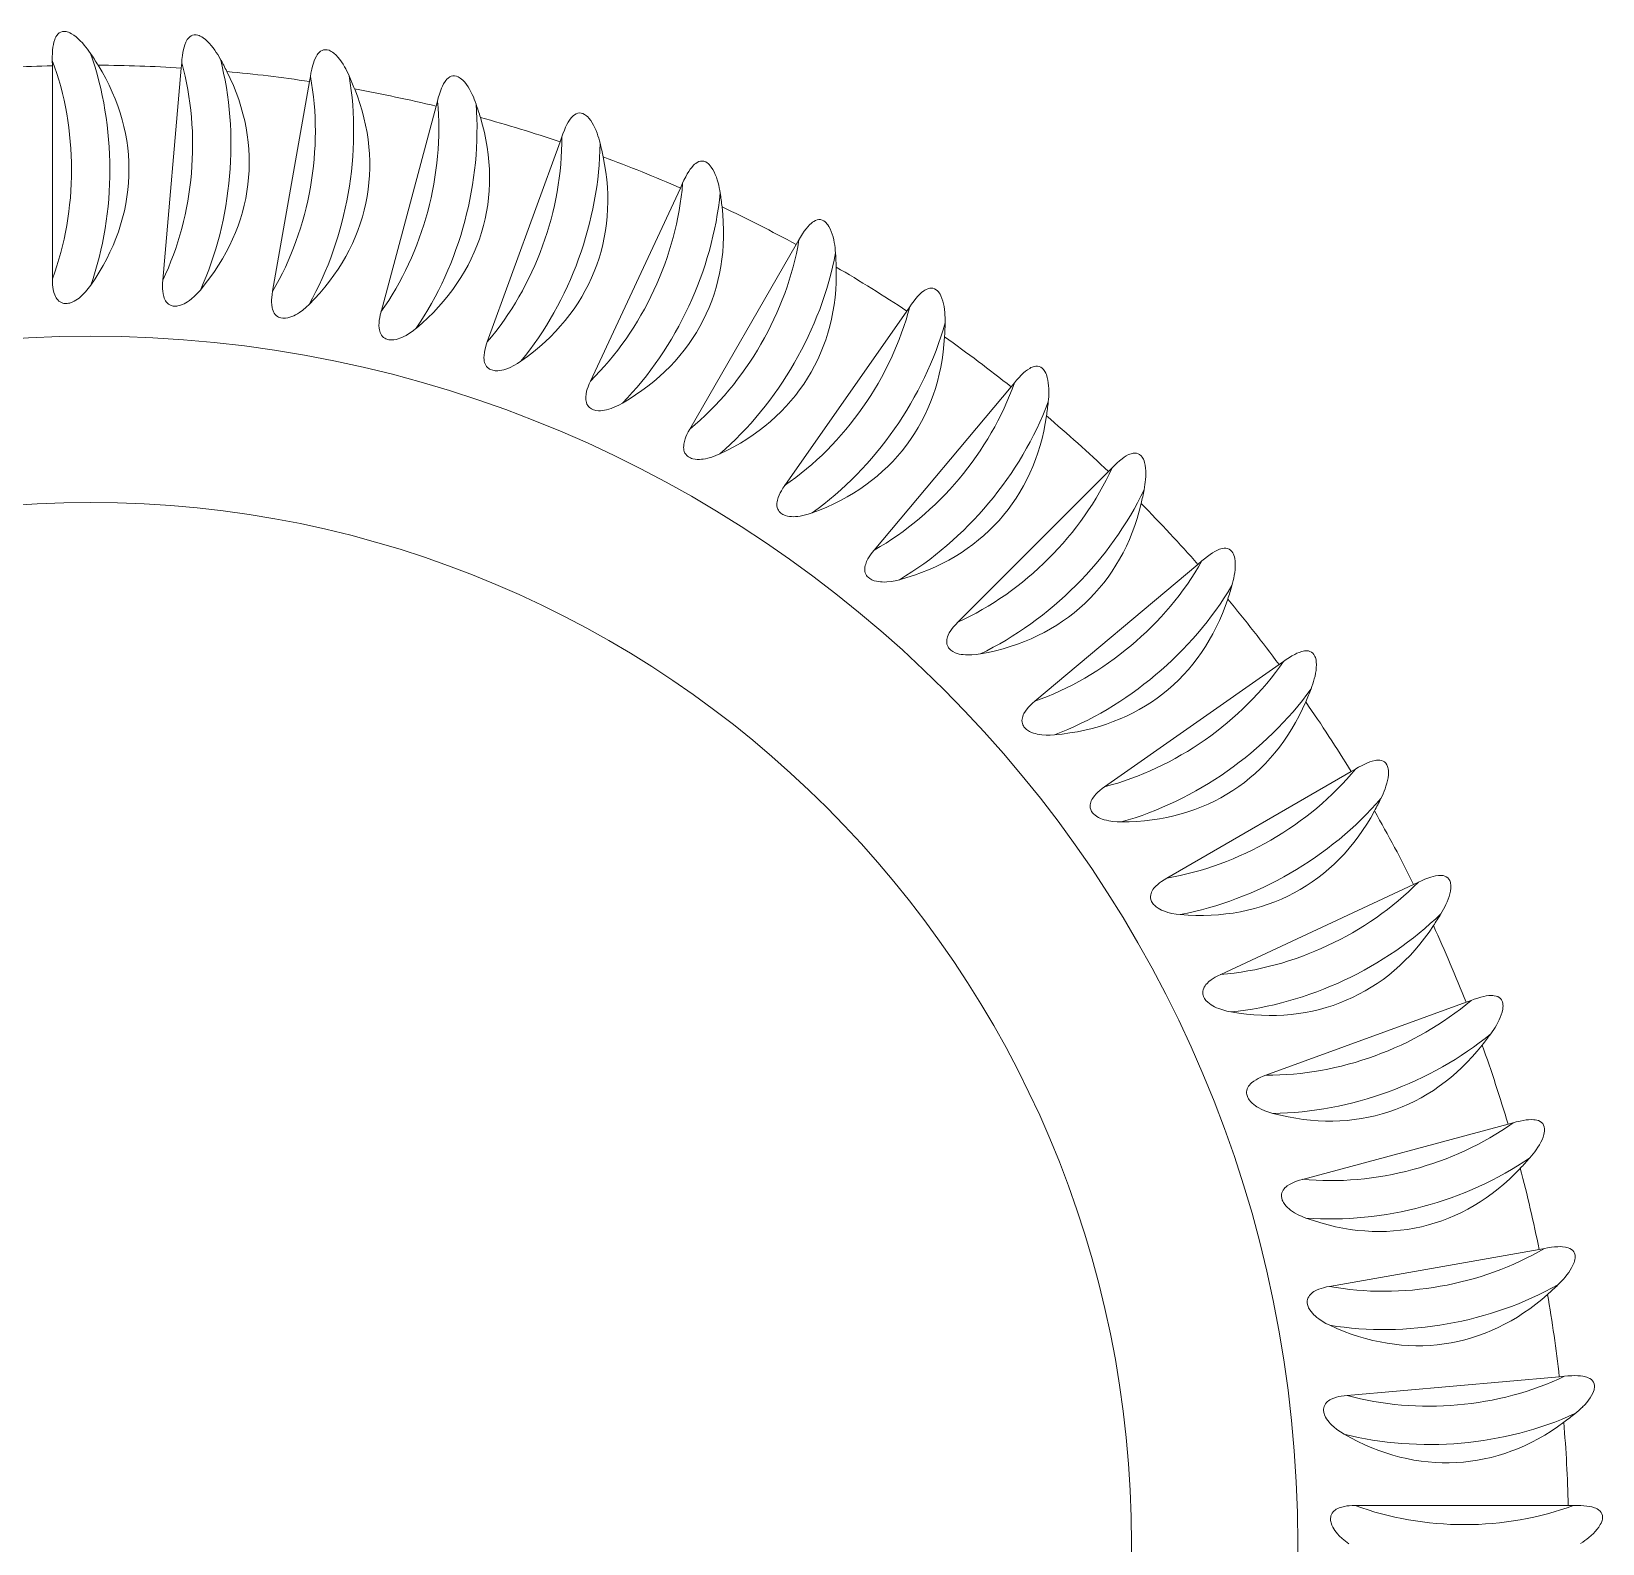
# Model space of a CAD drawing. Extents: x 197 to 911, y -8 to 441.
# Drawn here: x 881.84 to 910.83, y 198.54 to 226.44 of the extents above; entities that cross this region are included whole.
import ezdxf

# ---------------------------------------------------------------- set-up
doc = ezdxf.new("R2010")
doc.units = 0
doc.header["$LTSCALE"] = 7
doc.header["$MEASUREMENT"] = 0
doc.layers.add('8', color=250, linetype='CONTINUOUS', lineweight=15)

msp = doc.modelspace()

# ---------------------------------------------------------------- linework, layer by layer
at = {"layer": '8', "ltscale": 0.001497}
for p, q in [((882.221, 225.964), (882.221, 225.904)), ((884.614, 225.921), (884.609, 225.862)), ((886.994, 225.67), (886.984, 225.611)), ((891.644, 224.552), (891.623, 224.496)), ((898.079, 221.41), (898.045, 221.361)), ((901.821, 218.432), (901.779, 218.39)), ((904.988, 214.85), (904.939, 214.815)), ((906.326, 212.865), (906.274, 212.835)), ((908.458, 208.585), (908.402, 208.564)), ((910.354, 199.248), (910.294, 199.247))]:
    msp.add_line(p, q, dxfattribs=at)
at = {"layer": '8', "ltscale": 0.002435}
for p, q in [((882.222, 225.807), (882.221, 225.904)), ((884.601, 225.764), (884.609, 225.862)), ((886.968, 225.515), (886.984, 225.611)), ((889.304, 225.06), (889.328, 225.155)), ((891.591, 224.404), (891.623, 224.496)), ((893.812, 223.551), (893.853, 223.639)), ((895.951, 222.507), (895.999, 222.592)), ((897.99, 221.281), (898.045, 221.361)), ((899.915, 219.882), (899.977, 219.957)), ((901.71, 218.32), (901.779, 218.39)), ((903.363, 216.608), (903.437, 216.671)), ((904.86, 214.758), (904.939, 214.815)), ((906.19, 212.785), (906.274, 212.835)), ((907.343, 210.704), (907.431, 210.746)), ((908.31, 208.53), (908.402, 208.564)), ((909.085, 206.28), (909.178, 206.306)), ((909.66, 203.97), (909.755, 203.988)), ((910.031, 201.62), (910.128, 201.629)), ((910.197, 199.246), (910.294, 199.247))]:
    msp.add_line(p, q, dxfattribs=at)
at = {"layer": '8', "ltscale": 0.098246}
for p, q in [((882.222, 225.807), (882.222, 221.877)), ((891.591, 224.404), (890.247, 220.711)), ((893.812, 223.551), (892.151, 219.989)), ((897.99, 221.281), (895.736, 218.062)), ((904.86, 214.758), (901.641, 212.504)), ((907.343, 210.704), (903.782, 209.043)), ((909.085, 206.28), (905.289, 205.262)), ((910.031, 201.62), (906.116, 201.278)), ((910.197, 199.246), (906.267, 199.246))]:
    msp.add_line(p, q, dxfattribs=at)
at = {"layer": '8', "ltscale": 0.098245}
for p, q in [((884.601, 225.764), (884.259, 221.85)), ((886.968, 225.515), (886.286, 221.645)), ((889.304, 225.06), (888.287, 221.265)), ((895.951, 222.507), (893.986, 219.104)), ((899.915, 219.882), (897.389, 216.871)), ((901.71, 218.32), (898.931, 215.541)), ((903.363, 216.608), (900.352, 214.082)), ((906.19, 212.785), (902.787, 210.82)), ((908.31, 208.53), (904.618, 207.186)), ((909.66, 203.97), (905.79, 203.288))]:
    msp.add_line(p, q, dxfattribs=at)
at = {"layer": '8', "ltscale": 0.001496}
for p, q in [((889.343, 225.213), (889.328, 225.155)), ((893.878, 223.694), (893.853, 223.639)), ((896.028, 222.644), (895.999, 222.592)), ((900.015, 220.003), (899.977, 219.957)), ((903.483, 216.71), (903.437, 216.671)), ((907.485, 210.771), (907.431, 210.746)), ((909.236, 206.321), (909.178, 206.306)), ((909.814, 203.999), (909.755, 203.988)), ((910.188, 201.635), (910.128, 201.629))]:
    msp.add_line(p, q, dxfattribs=at)
at = {"layer": '8'}
for points in [[(882.811, 226.188), (882.775, 226.229), (882.738, 226.268), (882.701, 226.304), (882.662, 226.338), (882.619, 226.37), (882.574, 226.398), (882.547, 226.412), (882.519, 226.424), (882.498, 226.431), (882.476, 226.436), (882.441, 226.439), (882.406, 226.436), (882.377, 226.428), (882.35, 226.413), (882.326, 226.393), (882.304, 226.367), (882.286, 226.337), (882.275, 226.314), (882.265, 226.29), (882.25, 226.24), (882.24, 226.196), (882.233, 226.151), (882.227, 226.094), (882.223, 226.037), (882.221, 225.964)], [(885.221, 226.093), (885.189, 226.137), (885.155, 226.18), (885.121, 226.219), (885.085, 226.255), (885.046, 226.291), (885.004, 226.323), (884.978, 226.339), (884.951, 226.353), (884.93, 226.362), (884.909, 226.369), (884.875, 226.376), (884.84, 226.376), (884.81, 226.37), (884.781, 226.357), (884.756, 226.34), (884.732, 226.315), (884.711, 226.288), (884.698, 226.265), (884.686, 226.242), (884.667, 226.194), (884.653, 226.151), (884.642, 226.107), (884.631, 226.051), (884.622, 225.994), (884.614, 225.921)], [(887.614, 225.788), (887.586, 225.835), (887.556, 225.88), (887.526, 225.922), (887.493, 225.962), (887.457, 226.001), (887.417, 226.036), (887.393, 226.055), (887.367, 226.071), (887.347, 226.082), (887.327, 226.091), (887.293, 226.1), (887.259, 226.103), (887.228, 226.1), (887.199, 226.09), (887.172, 226.075), (887.146, 226.053), (887.123, 226.027), (887.107, 226.006), (887.094, 225.984), (887.07, 225.938), (887.053, 225.895), (887.038, 225.852), (887.022, 225.798), (887.009, 225.742), (886.994, 225.67)], [(889.971, 225.276), (889.947, 225.325), (889.921, 225.373), (889.895, 225.417), (889.866, 225.46), (889.833, 225.502), (889.797, 225.54), (889.774, 225.561), (889.75, 225.58), (889.731, 225.592), (889.712, 225.602), (889.679, 225.615), (889.644, 225.621), (889.614, 225.62), (889.584, 225.613), (889.556, 225.6), (889.528, 225.58), (889.502, 225.557), (889.485, 225.537), (889.47, 225.516), (889.443, 225.472), (889.422, 225.432), (889.403, 225.39), (889.382, 225.337), (889.364, 225.283), (889.343, 225.213)], [(892.275, 224.561), (892.255, 224.612), (892.233, 224.662), (892.211, 224.708), (892.185, 224.753), (892.157, 224.797), (892.124, 224.839), (892.103, 224.862), (892.081, 224.882), (892.063, 224.896), (892.045, 224.908), (892.013, 224.924), (891.979, 224.933), (891.949, 224.935), (891.918, 224.93), (891.889, 224.92), (891.859, 224.902), (891.832, 224.881), (891.814, 224.863), (891.796, 224.843), (891.765, 224.802), (891.741, 224.764), (891.719, 224.724), (891.693, 224.673), (891.67, 224.62), (891.644, 224.552)], [(894.507, 223.647), (894.492, 223.7), (894.475, 223.751), (894.456, 223.8), (894.435, 223.847), (894.41, 223.893), (894.381, 223.938), (894.362, 223.962), (894.342, 223.985), (894.325, 224), (894.308, 224.014), (894.278, 224.032), (894.245, 224.044), (894.215, 224.048), (894.184, 224.046), (894.154, 224.038), (894.123, 224.024), (894.094, 224.005), (894.074, 223.988), (894.055, 223.971), (894.021, 223.932), (893.993, 223.896), (893.967, 223.858), (893.938, 223.81), (893.91, 223.759), (893.878, 223.694)], [(896.651, 222.543), (896.641, 222.596), (896.628, 222.649), (896.614, 222.699), (896.597, 222.747), (896.576, 222.796), (896.551, 222.843), (896.535, 222.869), (896.516, 222.893), (896.501, 222.91), (896.485, 222.925), (896.457, 222.946), (896.425, 222.96), (896.395, 222.967), (896.364, 222.968), (896.334, 222.963), (896.302, 222.951), (896.271, 222.935), (896.25, 222.92), (896.229, 222.904), (896.192, 222.869), (896.161, 222.835), (896.132, 222.8), (896.098, 222.754), (896.067, 222.706), (896.028, 222.644)], [(882.222, 221.877), (882.223, 221.82), (882.227, 221.763), (882.232, 221.719), (882.239, 221.676), (882.251, 221.626), (882.267, 221.578), (882.278, 221.552), (882.292, 221.526), (882.306, 221.505), (882.322, 221.486), (882.342, 221.466), (882.366, 221.449), (882.39, 221.436), (882.415, 221.427), (882.435, 221.422), (882.456, 221.42), (882.497, 221.42), (882.52, 221.424), (882.542, 221.429), (882.586, 221.444), (882.622, 221.461), (882.656, 221.48), (882.686, 221.5), (882.714, 221.521), (882.748, 221.549), (882.78, 221.578), (882.833, 221.634), (882.883, 221.694), (882.929, 221.756)], [(884.259, 221.85), (884.255, 221.793), (884.254, 221.736), (884.255, 221.692), (884.258, 221.648), (884.265, 221.597), (884.277, 221.548), (884.287, 221.521), (884.298, 221.494), (884.31, 221.472), (884.324, 221.452), (884.343, 221.43), (884.365, 221.411), (884.387, 221.396), (884.412, 221.384), (884.431, 221.378), (884.452, 221.374), (884.493, 221.371), (884.516, 221.372), (884.539, 221.376), (884.584, 221.387), (884.621, 221.4), (884.657, 221.417), (884.688, 221.434), (884.718, 221.452), (884.754, 221.477), (884.788, 221.504), (884.847, 221.555), (884.901, 221.61), (884.953, 221.668)], [(886.286, 221.645), (886.277, 221.589), (886.27, 221.532), (886.268, 221.488), (886.267, 221.444), (886.27, 221.393), (886.277, 221.343), (886.284, 221.315), (886.294, 221.287), (886.304, 221.265), (886.316, 221.243), (886.332, 221.219), (886.353, 221.198), (886.374, 221.182), (886.397, 221.168), (886.416, 221.16), (886.436, 221.154), (886.477, 221.148), (886.5, 221.147), (886.523, 221.149), (886.569, 221.156), (886.607, 221.166), (886.644, 221.179), (886.677, 221.193), (886.708, 221.209), (886.746, 221.231), (886.783, 221.254), (886.845, 221.3), (886.905, 221.35), (886.961, 221.403)], [(898.691, 221.255), (898.685, 221.31), (898.677, 221.363), (898.667, 221.414), (898.655, 221.464), (898.638, 221.515), (898.618, 221.563), (898.603, 221.59), (898.587, 221.616), (898.574, 221.634), (898.559, 221.651), (898.532, 221.674), (898.502, 221.691), (898.473, 221.701), (898.442, 221.704), (898.412, 221.702), (898.378, 221.693), (898.347, 221.679), (898.324, 221.666), (898.302, 221.652), (898.262, 221.621), (898.228, 221.59), (898.196, 221.557), (898.159, 221.514), (898.123, 221.469), (898.079, 221.41)], [(888.287, 221.265), (888.273, 221.209), (888.262, 221.154), (888.255, 221.11), (888.251, 221.066), (888.249, 221.015), (888.252, 220.965), (888.257, 220.936), (888.263, 220.908), (888.271, 220.884), (888.281, 220.862), (888.296, 220.837), (888.314, 220.814), (888.334, 220.795), (888.356, 220.78), (888.374, 220.77), (888.394, 220.763), (888.434, 220.753), (888.457, 220.75), (888.48, 220.749), (888.526, 220.752), (888.565, 220.759), (888.603, 220.769), (888.637, 220.781), (888.67, 220.794), (888.709, 220.812), (888.748, 220.832), (888.814, 220.872), (888.878, 220.917), (888.938, 220.965)], [(890.247, 220.711), (890.228, 220.657), (890.212, 220.603), (890.202, 220.56), (890.194, 220.516), (890.188, 220.466), (890.186, 220.415), (890.188, 220.386), (890.193, 220.358), (890.199, 220.334), (890.207, 220.31), (890.219, 220.284), (890.235, 220.26), (890.253, 220.24), (890.274, 220.222), (890.291, 220.211), (890.31, 220.202), (890.349, 220.188), (890.372, 220.184), (890.395, 220.181), (890.441, 220.18), (890.48, 220.184), (890.519, 220.19), (890.553, 220.199), (890.588, 220.209), (890.629, 220.223), (890.669, 220.24), (890.738, 220.274), (890.805, 220.313), (890.87, 220.356)], [(900.611, 219.795), (900.61, 219.85), (900.607, 219.904), (900.601, 219.955), (900.593, 220.006), (900.581, 220.058), (900.565, 220.108), (900.553, 220.137), (900.539, 220.164), (900.527, 220.183), (900.514, 220.201), (900.489, 220.226), (900.461, 220.246), (900.432, 220.258), (900.402, 220.264), (900.371, 220.264), (900.338, 220.258), (900.305, 220.247), (900.281, 220.237), (900.258, 220.224), (900.215, 220.196), (900.179, 220.169), (900.144, 220.139), (900.103, 220.099), (900.064, 220.058), (900.015, 220.003)], [(892.151, 219.989), (892.128, 219.937), (892.108, 219.884), (892.093, 219.842), (892.081, 219.8), (892.071, 219.75), (892.065, 219.7), (892.065, 219.671), (892.067, 219.642), (892.07, 219.617), (892.076, 219.593), (892.087, 219.566), (892.101, 219.54), (892.117, 219.519), (892.136, 219.5), (892.152, 219.487), (892.17, 219.476), (892.208, 219.459), (892.23, 219.453), (892.252, 219.448), (892.299, 219.443), (892.338, 219.443), (892.377, 219.446), (892.412, 219.452), (892.447, 219.459), (892.489, 219.47), (892.531, 219.483), (892.603, 219.511), (892.673, 219.544), (892.741, 219.581)], [(893.986, 219.104), (893.958, 219.054), (893.933, 219.003), (893.915, 218.962), (893.9, 218.921), (893.885, 218.873), (893.875, 218.823), (893.872, 218.794), (893.871, 218.765), (893.873, 218.74), (893.877, 218.716), (893.884, 218.688), (893.896, 218.661), (893.91, 218.638), (893.928, 218.617), (893.943, 218.604), (893.959, 218.591), (893.996, 218.571), (894.017, 218.563), (894.039, 218.556), (894.085, 218.547), (894.124, 218.544), (894.163, 218.543), (894.199, 218.546), (894.234, 218.55), (894.277, 218.557), (894.32, 218.567), (894.394, 218.588), (894.467, 218.615), (894.538, 218.646)], [(902.396, 218.173), (902.4, 218.228), (902.402, 218.282), (902.401, 218.334), (902.397, 218.385), (902.389, 218.438), (902.377, 218.489), (902.368, 218.518), (902.356, 218.547), (902.346, 218.567), (902.335, 218.586), (902.313, 218.613), (902.286, 218.635), (902.259, 218.65), (902.229, 218.659), (902.199, 218.661), (902.164, 218.658), (902.131, 218.65), (902.106, 218.642), (902.082, 218.632), (902.037, 218.607), (901.998, 218.583), (901.961, 218.556), (901.917, 218.52), (901.874, 218.483), (901.821, 218.432)], [(895.736, 218.062), (895.704, 218.015), (895.675, 217.966), (895.653, 217.927), (895.634, 217.887), (895.615, 217.84), (895.601, 217.792), (895.596, 217.763), (895.592, 217.734), (895.592, 217.709), (895.593, 217.685), (895.599, 217.656), (895.608, 217.629), (895.62, 217.605), (895.636, 217.583), (895.65, 217.567), (895.665, 217.553), (895.699, 217.53), (895.72, 217.52), (895.742, 217.511), (895.786, 217.499), (895.825, 217.492), (895.864, 217.488), (895.9, 217.487), (895.935, 217.488), (895.979, 217.492), (896.022, 217.498), (896.098, 217.513), (896.172, 217.533), (896.246, 217.557)], [(904.033, 216.402), (904.042, 216.456), (904.048, 216.51), (904.052, 216.561), (904.052, 216.613), (904.05, 216.666), (904.042, 216.718), (904.035, 216.748), (904.026, 216.778), (904.018, 216.798), (904.008, 216.818), (903.988, 216.847), (903.964, 216.872), (903.938, 216.889), (903.909, 216.9), (903.879, 216.905), (903.845, 216.905), (903.81, 216.9), (903.785, 216.894), (903.76, 216.886), (903.713, 216.866), (903.673, 216.845), (903.634, 216.821), (903.586, 216.79), (903.54, 216.756), (903.483, 216.71)], [(897.389, 216.871), (897.353, 216.827), (897.319, 216.781), (897.295, 216.745), (897.272, 216.707), (897.249, 216.661), (897.231, 216.614), (897.223, 216.586), (897.217, 216.558), (897.214, 216.533), (897.214, 216.508), (897.217, 216.479), (897.224, 216.451), (897.234, 216.426), (897.247, 216.403), (897.26, 216.386), (897.274, 216.371), (897.306, 216.345), (897.326, 216.333), (897.346, 216.323), (897.39, 216.306), (897.428, 216.296), (897.466, 216.289), (897.502, 216.285), (897.537, 216.283), (897.581, 216.282), (897.624, 216.284), (897.701, 216.293), (897.777, 216.306), (897.853, 216.324)], [(898.931, 215.541), (898.892, 215.5), (898.854, 215.458), (898.827, 215.423), (898.801, 215.387), (898.774, 215.344), (898.752, 215.299), (898.741, 215.272), (898.733, 215.244), (898.728, 215.219), (898.726, 215.195), (898.726, 215.166), (898.73, 215.137), (898.738, 215.111), (898.75, 215.087), (898.761, 215.069), (898.773, 215.053), (898.803, 215.024), (898.822, 215.011), (898.841, 214.998), (898.883, 214.978), (898.92, 214.965), (898.958, 214.954), (898.993, 214.947), (899.028, 214.942), (899.071, 214.938), (899.115, 214.936), (899.192, 214.938), (899.269, 214.945), (899.346, 214.956)], [(905.51, 214.495), (905.523, 214.547), (905.534, 214.601), (905.542, 214.652), (905.547, 214.703), (905.549, 214.756), (905.546, 214.809), (905.542, 214.839), (905.536, 214.869), (905.529, 214.891), (905.521, 214.911), (905.504, 214.942), (905.481, 214.969), (905.457, 214.988), (905.43, 215.002), (905.4, 215.01), (905.366, 215.013), (905.331, 215.011), (905.305, 215.006), (905.28, 215.001), (905.231, 214.985), (905.189, 214.967), (905.148, 214.947), (905.098, 214.92), (905.049, 214.89), (904.988, 214.85)], [(900.352, 214.082), (900.31, 214.045), (900.268, 214.005), (900.238, 213.973), (900.209, 213.94), (900.179, 213.899), (900.152, 213.856), (900.139, 213.83), (900.129, 213.803), (900.122, 213.779), (900.117, 213.755), (900.115, 213.726), (900.117, 213.697), (900.122, 213.67), (900.132, 213.645), (900.141, 213.627), (900.152, 213.609), (900.18, 213.578), (900.197, 213.563), (900.215, 213.549), (900.255, 213.525), (900.291, 213.508), (900.328, 213.495), (900.362, 213.485), (900.396, 213.476), (900.439, 213.469), (900.482, 213.463), (900.56, 213.458), (900.637, 213.458), (900.715, 213.463)], [(906.815, 212.466), (906.832, 212.517), (906.848, 212.57), (906.86, 212.62), (906.87, 212.67), (906.876, 212.723), (906.878, 212.776), (906.877, 212.807), (906.873, 212.837), (906.868, 212.859), (906.862, 212.88), (906.847, 212.912), (906.828, 212.941), (906.805, 212.962), (906.779, 212.978), (906.75, 212.988), (906.716, 212.995), (906.681, 212.996), (906.655, 212.994), (906.63, 212.99), (906.58, 212.978), (906.536, 212.964), (906.494, 212.948), (906.442, 212.925), (906.39, 212.9), (906.326, 212.865)], [(901.641, 212.504), (901.595, 212.471), (901.55, 212.435), (901.517, 212.406), (901.486, 212.375), (901.452, 212.337), (901.422, 212.297), (901.407, 212.272), (901.394, 212.246), (901.385, 212.223), (901.378, 212.199), (901.373, 212.17), (901.372, 212.141), (901.376, 212.114), (901.383, 212.088), (901.39, 212.069), (901.4, 212.051), (901.425, 212.017), (901.44, 212.001), (901.458, 211.985), (901.495, 211.958), (901.529, 211.938), (901.565, 211.922), (901.598, 211.908), (901.632, 211.897), (901.674, 211.886), (901.716, 211.876), (901.793, 211.865), (901.87, 211.858), (901.948, 211.856)], [(902.787, 210.82), (902.738, 210.791), (902.691, 210.759), (902.655, 210.733), (902.621, 210.705), (902.584, 210.671), (902.55, 210.632), (902.533, 210.609), (902.518, 210.584), (902.507, 210.562), (902.498, 210.539), (902.491, 210.511), (902.488, 210.482), (902.489, 210.455), (902.493, 210.428), (902.499, 210.409), (902.508, 210.39), (902.529, 210.354), (902.543, 210.336), (902.559, 210.319), (902.594, 210.289), (902.626, 210.266), (902.66, 210.246), (902.692, 210.231), (902.725, 210.216), (902.766, 210.201), (902.807, 210.188), (902.882, 210.17), (902.959, 210.157), (903.036, 210.148)], [(907.937, 210.331), (907.96, 210.381), (907.98, 210.432), (907.996, 210.48), (908.01, 210.53), (908.021, 210.582), (908.028, 210.634), (908.029, 210.665), (908.028, 210.696), (908.025, 210.718), (908.021, 210.74), (908.009, 210.773), (907.992, 210.803), (907.971, 210.826), (907.946, 210.844), (907.919, 210.857), (907.885, 210.866), (907.851, 210.87), (907.825, 210.871), (907.799, 210.869), (907.748, 210.862), (907.704, 210.852), (907.66, 210.84), (907.606, 210.821), (907.552, 210.801), (907.485, 210.771)], [(903.782, 209.043), (903.73, 209.018), (903.68, 208.991), (903.643, 208.968), (903.606, 208.943), (903.566, 208.911), (903.53, 208.876), (903.511, 208.855), (903.493, 208.831), (903.48, 208.81), (903.47, 208.788), (903.46, 208.76), (903.454, 208.732), (903.453, 208.705), (903.455, 208.678), (903.459, 208.658), (903.466, 208.638), (903.484, 208.601), (903.497, 208.582), (903.511, 208.564), (903.543, 208.53), (903.573, 208.505), (903.605, 208.482), (903.636, 208.464), (903.667, 208.447), (903.707, 208.428), (903.747, 208.412), (903.82, 208.387), (903.895, 208.367), (903.971, 208.351)], [(908.87, 208.107), (908.896, 208.154), (908.921, 208.203), (908.942, 208.25), (908.96, 208.299), (908.976, 208.349), (908.987, 208.401), (908.99, 208.431), (908.992, 208.462), (908.991, 208.484), (908.988, 208.506), (908.98, 208.54), (908.965, 208.572), (908.947, 208.597), (908.924, 208.617), (908.897, 208.633), (908.865, 208.644), (908.831, 208.651), (908.805, 208.654), (908.779, 208.655), (908.728, 208.652), (908.682, 208.646), (908.638, 208.637), (908.582, 208.624), (908.527, 208.608), (908.458, 208.585)], [(904.618, 207.186), (904.565, 207.165), (904.512, 207.142), (904.473, 207.123), (904.434, 207.101), (904.392, 207.073), (904.352, 207.042), (904.331, 207.022), (904.312, 207), (904.297, 206.98), (904.285, 206.959), (904.273, 206.932), (904.264, 206.904), (904.261, 206.877), (904.261, 206.85), (904.263, 206.83), (904.268, 206.81), (904.283, 206.771), (904.294, 206.751), (904.306, 206.732), (904.336, 206.695), (904.363, 206.668), (904.393, 206.642), (904.422, 206.621), (904.452, 206.602), (904.489, 206.58), (904.528, 206.56), (904.599, 206.528), (904.672, 206.502), (904.746, 206.48)], [(909.605, 205.809), (909.636, 205.855), (909.664, 205.901), (909.689, 205.946), (909.712, 205.993), (909.731, 206.042), (909.747, 206.092), (909.753, 206.122), (909.757, 206.153), (909.759, 206.175), (909.758, 206.197), (909.752, 206.232), (909.741, 206.265), (909.724, 206.291), (909.703, 206.313), (909.678, 206.331), (909.647, 206.346), (909.614, 206.355), (909.588, 206.36), (909.562, 206.363), (909.511, 206.365), (909.465, 206.363), (909.42, 206.358), (909.364, 206.35), (909.307, 206.338), (909.236, 206.321)], [(905.289, 205.262), (905.234, 205.247), (905.18, 205.228), (905.139, 205.212), (905.099, 205.194), (905.054, 205.17), (905.012, 205.142), (904.989, 205.124), (904.968, 205.104), (904.952, 205.085), (904.937, 205.065), (904.923, 205.04), (904.912, 205.013), (904.906, 204.987), (904.904, 204.96), (904.905, 204.939), (904.908, 204.919), (904.919, 204.879), (904.928, 204.858), (904.939, 204.837), (904.965, 204.799), (904.99, 204.769), (905.018, 204.741), (905.045, 204.717), (905.073, 204.695), (905.108, 204.67), (905.145, 204.647), (905.213, 204.609), (905.283, 204.577), (905.355, 204.548)], [(910.137, 203.457), (910.172, 203.499), (910.204, 203.543), (910.233, 203.586), (910.259, 203.63), (910.283, 203.677), (910.303, 203.726), (910.312, 203.756), (910.319, 203.786), (910.322, 203.808), (910.323, 203.83), (910.321, 203.865), (910.312, 203.899), (910.298, 203.926), (910.279, 203.95), (910.255, 203.97), (910.226, 203.987), (910.193, 204), (910.168, 204.007), (910.143, 204.012), (910.092, 204.019), (910.046, 204.021), (910.001, 204.02), (909.944, 204.016), (909.887, 204.01), (909.814, 203.999)], [(905.79, 203.288), (905.734, 203.277), (905.678, 203.264), (905.636, 203.251), (905.594, 203.237), (905.548, 203.217), (905.503, 203.192), (905.479, 203.176), (905.456, 203.158), (905.438, 203.141), (905.422, 203.122), (905.406, 203.098), (905.393, 203.072), (905.384, 203.047), (905.38, 203.02), (905.379, 203), (905.38, 202.979), (905.388, 202.938), (905.395, 202.916), (905.404, 202.895), (905.427, 202.854), (905.449, 202.822), (905.474, 202.792), (905.499, 202.766), (905.525, 202.742), (905.558, 202.714), (905.593, 202.687), (905.657, 202.644), (905.724, 202.606), (905.794, 202.571)], [(910.462, 201.067), (910.5, 201.106), (910.536, 201.147), (910.569, 201.187), (910.599, 201.229), (910.627, 201.274), (910.651, 201.321), (910.663, 201.349), (910.672, 201.379), (910.677, 201.4), (910.68, 201.422), (910.681, 201.457), (910.675, 201.492), (910.663, 201.52), (910.646, 201.546), (910.625, 201.568), (910.597, 201.587), (910.566, 201.603), (910.541, 201.612), (910.516, 201.62), (910.466, 201.63), (910.421, 201.636), (910.375, 201.64), (910.318, 201.641), (910.261, 201.639), (910.188, 201.635)], [(906.116, 201.278), (906.06, 201.272), (906.004, 201.263), (905.96, 201.254), (905.918, 201.243), (905.869, 201.228), (905.823, 201.207), (905.797, 201.193), (905.773, 201.177), (905.754, 201.162), (905.736, 201.145), (905.718, 201.122), (905.702, 201.097), (905.692, 201.072), (905.685, 201.046), (905.682, 201.026), (905.681, 201.005), (905.686, 200.964), (905.691, 200.942), (905.698, 200.92), (905.717, 200.877), (905.737, 200.843), (905.759, 200.811), (905.781, 200.783), (905.805, 200.756), (905.836, 200.725), (905.868, 200.696), (905.928, 200.648), (905.992, 200.603), (906.058, 200.563)], [(906.267, 199.246), (906.21, 199.245), (906.153, 199.242), (906.109, 199.237), (906.066, 199.23), (906.016, 199.218), (905.968, 199.202), (905.942, 199.19), (905.916, 199.176), (905.896, 199.162), (905.876, 199.147), (905.856, 199.126), (905.839, 199.103), (905.826, 199.079), (905.817, 199.054), (905.812, 199.033), (905.81, 199.013), (905.811, 198.972), (905.814, 198.949), (905.819, 198.926), (905.834, 198.882), (905.851, 198.847), (905.87, 198.813), (905.89, 198.783), (905.911, 198.754), (905.939, 198.721), (905.969, 198.689), (906.024, 198.635), (906.084, 198.585), (906.146, 198.539)], [(910.578, 198.657), (910.619, 198.693), (910.659, 198.731), (910.694, 198.768), (910.728, 198.807), (910.76, 198.849), (910.788, 198.894), (910.802, 198.921), (910.814, 198.95), (910.821, 198.971), (910.826, 198.992), (910.83, 199.027), (910.827, 199.062), (910.818, 199.092), (910.803, 199.119), (910.783, 199.142), (910.757, 199.165), (910.727, 199.183), (910.704, 199.194), (910.68, 199.204), (910.631, 199.219), (910.586, 199.228), (910.541, 199.236), (910.485, 199.242), (910.427, 199.246), (910.354, 199.248)]]:
    msp.add_lwpolyline(points, dxfattribs=at)
for radius in [22.277, 19.21]:
    msp.add_circle((882.929, 198.539), radius, dxfattribs=at)
for centre, radius, start, end in [((881.454, 225.06), 1.764, 33.5227, 39.7232), ((876.429, 221.705), 7.807, 31.7716, 33.6847), ((883.771, 225.088), 1.764, 28.5227, 34.7232), ((878.473, 222.183), 7.807, 26.7716, 28.6847), ((882.929, 198.539), 27.277, 91.4855, 94.7131), ((882.929, 198.539), 27.277, 86.4855, 89.7131), ((882.929, 198.539), 27.277, 81.4855, 84.7131), ((886.082, 224.914), 1.764, 23.5227, 29.7232), ((880.55, 222.482), 7.807, 21.7716, 23.6847), ((882.929, 198.539), 27.277, 76.4855, 79.7131), ((888.369, 224.539), 1.764, 18.5227, 24.7232), ((882.646, 222.598), 7.807, 16.7716, 18.6847), ((882.929, 198.539), 27.277, 71.4855, 74.7131), ((890.614, 223.965), 1.764, 13.5227, 19.7232), ((884.744, 222.531), 7.807, 11.7716, 13.6847), ((882.929, 198.539), 27.277, 66.4855, 69.7131), ((892.801, 223.199), 1.764, 8.5227, 14.7232), ((886.828, 222.282), 7.807, 6.7716, 8.6847), ((882.929, 198.539), 27.277, 61.4855, 64.7131), ((894.913, 222.245), 1.764, 3.5227, 9.7232), ((888.883, 221.851), 7.807, 1.7716, 3.6847), ((882.929, 198.539), 27.277, 56.4855, 59.7131), ((896.933, 221.11), 1.764, 358.5227, 4.7232), ((890.892, 221.244), 7.807, 356.7716, 358.6847), ((882.929, 198.539), 27.277, 51.4855, 54.7131), ((898.847, 219.804), 1.764, 353.5227, 359.7232), ((892.84, 220.463), 7.807, 351.7716, 353.6847), ((882.929, 198.539), 27.277, 46.4855, 49.7131), ((900.64, 218.336), 1.764, 348.5227, 354.7232), ((894.714, 219.516), 7.807, 346.7716, 348.6847), ((882.929, 198.539), 27.277, 41.4855, 44.7131), ((902.298, 216.717), 1.764, 343.5227, 349.7232), ((896.497, 218.409), 7.807, 341.7716, 343.6847), ((882.929, 198.539), 27.277, 36.4855, 39.7131), ((898.177, 217.151), 7.807, 336.7716, 338.6847), ((903.808, 214.959), 1.764, 338.5227, 344.7232), ((882.929, 198.539), 27.277, 31.4855, 34.7131), ((899.741, 215.751), 7.807, 331.7716, 333.6847), ((905.16, 213.077), 1.764, 333.5227, 339.7232), ((882.929, 198.539), 27.277, 26.4855, 29.7131), ((906.342, 211.084), 1.764, 328.5227, 334.7232), ((901.177, 214.221), 7.807, 326.7716, 328.6847), ((882.929, 198.539), 27.277, 21.4855, 24.7131), ((902.475, 212.571), 7.807, 321.7716, 323.6847), ((907.347, 208.996), 1.764, 323.5227, 329.7232), ((882.929, 198.539), 27.277, 16.4855, 19.7131), ((903.623, 210.814), 7.807, 316.7716, 318.6847), ((908.165, 206.828), 1.764, 318.5227, 324.7232), ((882.929, 198.539), 27.277, 11.4855, 14.7131), ((904.614, 208.963), 7.807, 311.7716, 313.6847), ((908.792, 204.597), 1.764, 313.5227, 319.7232), ((882.929, 198.539), 27.277, 6.4855, 9.7131), ((905.44, 207.034), 7.807, 306.7716, 308.6847), ((909.221, 202.32), 1.764, 308.5227, 314.7232), ((882.929, 198.539), 27.277, 1.4855, 4.7131), ((909.451, 200.014), 1.764, 303.5227, 309.7232)]:
    msp.add_arc(centre, radius, start, end, dxfattribs=at)
at = {"layer": '8', "extrusion": (0, 0, -1)}
for centre, major_axis, start_param, end_param in [((879.535, 223.889), (0, 4.3), 1.083148, 2.057839), ((879.889, 223.889), (0, 4.8), 1.107421, 2.03129), ((882.11, 224.058), (0.418, 4.782), 1.107421, 2.03129), ((876.848, 223.889), (6.788, 0), 5.870185, 6.743679), ((881.758, 224.089), (0.375, 4.284), 1.083148, 2.057839), ((879.081, 224.323), (6.762, -0.592), 5.870263, 6.743679), ((883.989, 224.093), (0.747, 4.235), 1.083148, 2.057839), ((884.337, 224.032), (0.834, 4.727), 1.107421, 2.03129), ((881.343, 224.56), (6.685, -1.179), 5.870263, 6.743679), ((886.212, 223.904), (1.113, 4.153), 1.083148, 2.057839), ((886.553, 223.812), (1.242, 4.636), 1.107421, 2.03129), ((883.617, 224.599), (6.557, -1.757), 5.870263, 6.743679), ((888.41, 223.521), (1.471, 4.041), 1.083148, 2.057839), ((888.742, 223.4), (1.642, 4.511), 1.107421, 2.03129), ((885.885, 224.44), (6.379, -2.322), 5.870263, 6.743679), ((890.567, 222.949), (1.817, 3.897), 1.083148, 2.057839), ((890.887, 222.799), (2.029, 4.35), 1.107421, 2.03129), ((888.131, 224.084), (6.152, -2.869), 5.870263, 6.743679), ((892.665, 222.19), (2.15, 3.724), 1.083148, 2.057839), ((892.971, 222.013), (2.4, 4.157), 1.107421, 2.03129), ((890.338, 223.534), (5.879, -3.394), 5.870263, 6.743679), ((894.689, 221.251), (2.466, 3.522), 1.083148, 2.057839), ((894.979, 221.049), (2.753, 3.932), 1.107421, 2.03129), ((892.488, 222.793), (5.561, -3.894), 5.870263, 6.743679), ((896.624, 220.14), (2.764, 3.294), 1.083148, 2.057839), ((896.895, 219.913), (3.085, 3.677), 1.107421, 2.03129), ((894.566, 221.867), (5.2, -4.363), 5.870263, 6.743679), ((898.455, 218.864), (3.041, 3.041), 1.083148, 2.057839), ((898.705, 218.614), (3.394, 3.394), 1.107421, 2.03129), ((896.555, 220.764), (4.8, -4.8), 5.870263, 6.743679), ((900.167, 217.434), (3.294, 2.764), 1.083148, 2.057839), ((900.394, 217.163), (3.677, 3.085), 1.107421, 2.03129), ((898.44, 219.492), (4.363, -5.2), 5.870263, 6.743679), ((901.748, 215.86), (3.522, 2.466), 1.083148, 2.057839), ((901.951, 215.57), (3.932, 2.753), 1.107421, 2.03129), ((900.207, 218.061), (3.894, -5.561), 5.870263, 6.743679), ((903.186, 214.154), (3.724, 2.15), 1.083148, 2.057839), ((903.363, 213.847), (4.157, 2.4), 1.107421, 2.03129), ((901.843, 216.481), (3.394, -5.879), 5.870263, 6.743679), ((904.47, 212.329), (3.897, 1.817), 1.083148, 2.057839), ((904.619, 212.008), (4.35, 2.029), 1.107421, 2.03129), ((903.334, 214.764), (2.869, -6.152), 5.870263, 6.743679), ((905.59, 210.399), (4.041, 1.471), 1.083148, 2.057839), ((905.711, 210.067), (4.511, 1.642), 1.107421, 2.03129), ((904.671, 212.924), (2.322, -6.379), 5.870263, 6.743679), ((906.537, 208.379), (4.153, 1.113), 1.083148, 2.057839), ((906.629, 208.037), (4.636, 1.242), 1.107421, 2.03129), ((905.842, 210.974), (1.757, -6.557), 5.870263, 6.743679), ((907.305, 206.284), (4.235, 0.747), 1.083148, 2.057839), ((907.366, 205.936), (4.727, 0.834), 1.107421, 2.03129), ((906.838, 208.93), (1.179, -6.685), 5.870263, 6.743679), ((907.887, 204.13), (4.284, 0.375), 1.083148, 2.057839), ((907.918, 203.778), (4.782, 0.418), 1.107421, 2.03129), ((907.653, 206.807), (0.592, -6.762), 5.870263, 6.743679), ((908.279, 201.933), (4.3, 0), 1.083148, 2.057839)]:
    msp.add_ellipse(centre, major_axis=major_axis, ratio=0.707107, start_param=start_param, end_param=end_param, dxfattribs=at)

doc.saveas('drawing.dxf')
